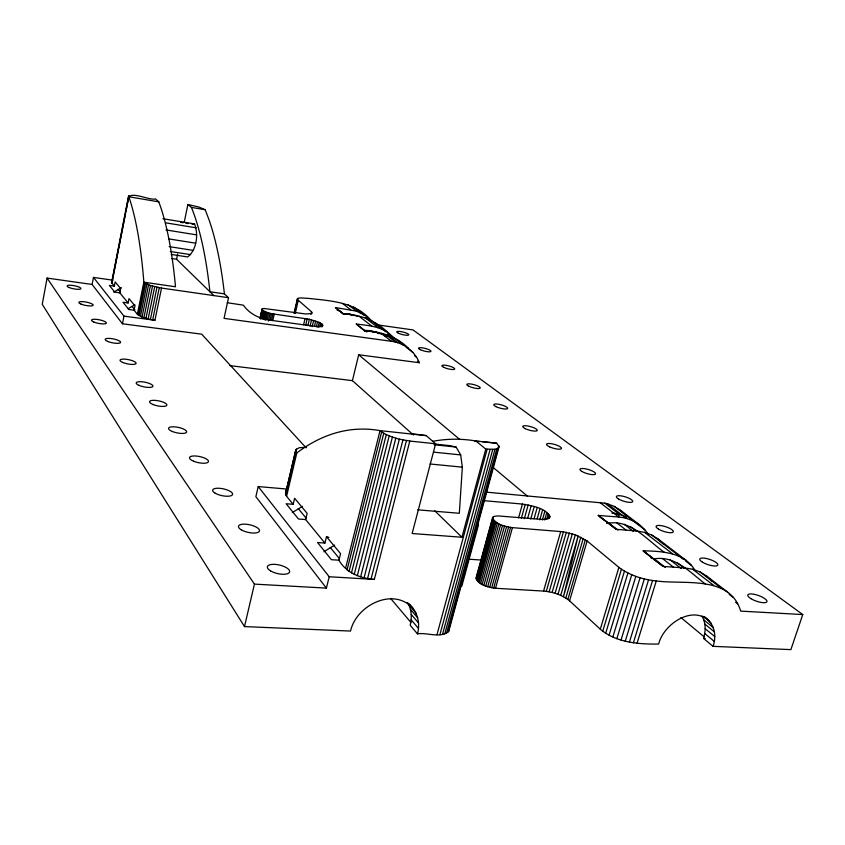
<?xml version="1.0" encoding="UTF-8"?>
<svg xmlns="http://www.w3.org/2000/svg" width="845" height="845" viewBox="0 0 845 845"><rect width="100%" height="100%" fill="white"/><g stroke="black" fill="none" stroke-linecap="round" stroke-linejoin="round"><path stroke-width="1.27" d="M482.125 441.66L496.649 443.213L499.089 446.635L448.811 631.109C440.731 638.883 427.084 632.144 417.462 633.877L410.184 625.247C412.054 617.706 411.726 609.171 407.385 602.517M417.462 633.877C420.483 623.367 417.483 611.558 409.329 604.143M485.738 492.086L604.83 503.176L618.889 513.982L618.772 517.034C630.75 518.101 642.348 524.47 648.537 534.959M161.532 288.082L150.452 285.494L143.84 282.177L175.496 286.772A299.637 75.649 -84 0 0 160.645 207.078L158.818 201.849L155.522 198.966C149.649 200.518 133.605 191.995 128.852 196.758A302.14 70.98 -84 0 1 143.84 282.177L137.365 314.255L142.055 317.033L148.129 318.956L154.931 320.266L161.532 288.082L228.53 297.704L224.041 318.364L391.467 341.296C403.72 342.869 414.715 351.266 419.373 362.727L358.692 354.773L352.407 380.651L413.448 434.995M434.182 444.005L449.899 445.653L456.089 447.058L460.673 454.906L462.352 467.169L459.331 513.285L417.694 509.831M137.365 314.255L134.049 310.21L134.946 305.784L128.989 298.612L128.123 302.975L119.821 292.845L120.666 288.567L115.152 281.924L114.318 286.138L111.582 282.621L112.005 281.755M713.064 646.34L703.547 638.419C705.828 631.141 705.966 622.797 701.973 616.068C714.11 621.54 717.162 634.722 713.064 646.34L790.888 649.625L802.75 614.558L413.025 329.92L376.627 324.765M171.271 254.419L187.674 256.954C196.938 249.634 198.554 234.424 194.561 223.936L162.895 218.718M328.874 537.42L326.476 536.659L324.913 543.06L305.658 519.569L307.147 513.359L294.609 498.244L293.162 504.317L286.582 496.3L285.504 493.934L295.845 449.783L299.172 447.744L306.006 447.248M285.504 493.934L295.845 449.783M306.196 447.892L201.68 334.176L122.451 323.783L92.116 284.459L47.088 278.079L42.25 304.306L244.501 626.589L350.548 631.057C356.136 605.242 393.907 586.303 413.374 608.822M92.116 284.459L93.468 277.403L113.008 280.213M111.582 282.621L128.546 195.977M112.258 280.477L125.377 213.679M125.873 211.113L128.905 195.702M111.878 283.159L128.852 196.758L158.818 201.849M122.451 323.783L123.972 316.136L93.468 277.403M138.073 314.921L144.548 282.8M139.098 315.618L145.593 283.466M140.439 316.326L146.956 284.142M142.055 317.033L148.583 284.828M143.914 317.72L150.452 285.494M145.953 318.364L152.501 286.138M148.129 318.956L154.698 286.73M150.389 319.484L156.969 287.258M152.681 319.917L159.272 287.712M213.901 295.602L176.573 259.246L177.63 254.155M184.21 222.319L187.896 204.501L198.881 207.036L205.187 209.729L209.254 220.408A295.666 82.683 -84.2 0 1 224.421 293.87L228.53 297.704M260.038 318.142L262.13 308.985L263.714 308.457L305.541 313.949L311.773 313.601L312.27 312.808L311.488 311.752L297.239 299.362L297.926 298.401L300.176 297.894L308.298 298.37C330.575 300.831 355.523 301.866 371.113 320.456M260.154 318.491L262.13 308.985M260.471 317.593L262.457 308.742M260.767 317.614L262.14 309.619M260.957 319.315L262.943 310.432L262.468 309.999M261.77 318.47L263.482 310.844L262.943 310.432M262.51 318.903L264.221 311.277L263.482 310.844M263.429 319.347L265.14 311.71L264.221 311.277M264.496 319.79L266.207 312.154L265.14 311.71M265.7 320.213L267.411 312.576L266.207 312.154M267.284 319.347L268.721 312.977L267.411 312.576M268.372 320.994L270.094 313.347L268.721 312.977M270.062 320.044L271.488 313.675L309.354 319.273L319.209 322.399L322.463 324.427L322.948 325.536L320.973 326.54L316.22 326.529L271.583 320.403C260.566 319.167 250.025 314.509 243.36 305.172L227.242 302.721M271.456 320.318L272.893 313.949M272.819 320.53L274.255 314.171M294.018 313.379L297.377 298.834M294.578 312.756L297.514 299.996M295.011 311.097L297.926 298.401M295.254 313.474L298.19 300.693M258.2 486.572L255.866 496.702L326.392 588.109L329.212 576.744L258.2 486.572L286.93 489.044M303.598 324.797L305.066 318.502M305.721 325.135L307.179 318.84M307.897 325.568L309.354 319.273M310.907 314.287L311.488 311.752M310.083 326.086L311.541 319.79M312.206 326.677L313.675 320.382M314.53 326.054L315.703 321.026M244.501 626.589L254.429 584.117L47.088 278.079M316.389 326.74L317.562 321.702M318.026 327.448L319.209 322.399M319.716 326.888L320.604 323.107M321.1 326.307L321.702 323.783M321.871 326.952L322.463 324.427M290.236 475.524L285.695 492.888M290.838 472.999L294.409 457.81M295.011 455.286L296.5 448.959M285.8 495.075L296.003 451.811L295.676 450.744M286.582 496.3L296.806 452.952L296.003 451.811M483.16 500.61L522.432 504.064C531.896 505.891 545.49 507.475 549.979 517.013L547.127 519.105L542.986 519.506L497.737 515.904L493.881 516.443L492.498 518.048C496.216 524.851 505.352 526.551 512.45 527.65L563.467 531.79L575.329 534.8L587.148 540.98L618.899 567.386C629.673 575.392 643.024 579.607 656.28 580.948C684.112 584.835 729.837 574.864 740.706 611.115L802.75 614.558M711.553 623.832C695.403 602.791 663.758 623.177 658.625 644.048C638.598 644.323 616.322 642.696 600.288 629.198L569.572 600.837C562.284 594.859 552.831 591.944 543.557 591.077L495.529 588.268C489.065 587.402 475.936 584.877 476.622 576.871M432.682 441.343A621.36 272.301 84.6 0 1 475.883 440.984L485.769 449.096L461.94 537.251L412.149 533.512L435.597 443.783L409.793 441.058L374.335 579.416C360.53 578.434 346.091 572.868 338.961 560.193L340.577 553.655L326.476 536.659M345.573 568.262L380.039 430.633L426.239 435.619L435.597 443.783M347.084 569.815L381.655 431.932L380.039 430.633A644.376 248.504 86.4 0 0 296.806 452.952M349.07 571.368L383.767 433.253L381.655 431.932M351.488 572.878L386.302 434.583L383.767 433.253M354.266 574.304L389.196 435.862L386.302 434.583M357.35 575.625L392.397 437.076L389.196 435.862M360.657 576.786L395.809 438.185L392.397 437.076M364.1 577.769L399.347 439.157L409.793 441.058M367.586 578.55L402.917 439.981M371.029 579.1L406.434 440.615M499.089 446.635L498.064 448.315L494.969 449.286L485.769 449.096M448.811 631.109L449.16 629.81M436.971 634.701L487.142 449.244M439.896 634.701L490.1 449.466M442.505 634.447L492.73 449.487M444.755 633.94L494.969 449.286M446.582 633.201L496.765 448.896M447.945 632.25L498.793 445.59M461.761 586.282L478.481 524.946M475.967 578.202L492.656 517.415M476.105 578.994L493.121 516.876M476.548 579.85L493.142 519.548M477.309 580.737L493.924 520.372M478.291 581.74L494.938 521.302M479.326 582.659L496.015 522.157M480.625 583.568L497.346 523.013M482.146 584.455L498.899 523.858M483.868 585.3L500.652 524.66M485.727 586.071L502.543 525.4M487.692 586.747L504.528 526.065M489.699 587.317L506.567 526.636M491.716 587.771L508.605 527.1M493.67 588.088L510.581 527.438M495.529 588.268L512.45 527.65M518.576 517.858L522.432 504.064M521.365 518.175L525.231 504.402M524.312 518.703L528.178 504.93M527.692 518.165L531.22 505.637M530.723 519.041L534.262 506.514M534.04 518.798L537.219 507.528M537.188 518.682L540.029 508.648M539.765 519.897L542.617 509.862M542.395 519.918L544.888 511.119M544.666 519.95L546.81 512.397M546.884 518.703L548.32 513.654M548.289 518.661L549.366 514.869M549.208 518.524L549.926 515.999M543.557 591.077L560.742 531.484M546.271 591.342L563.467 531.79M549.134 591.806L566.351 532.297M552.091 592.472L569.34 532.973M555.07 593.317L572.35 533.818M557.996 594.32L575.329 534.8M580.853 537.103L563.425 596.718L578.181 535.899L560.7 595.419M565.801 598.049L583.272 538.371M567.861 599.432L585.395 539.67M569.572 600.837L587.148 540.98M600.288 629.198L618.899 567.386M602.738 631.215L621.424 569.266M605.696 633.222L624.455 571.157M609.097 635.155L627.93 572.984M612.847 636.972L631.754 574.727M616.861 638.63L635.841 576.332M621.022 640.077L640.066 577.748M625.237 641.281L644.334 578.952M629.388 642.2L648.537 579.902M633.37 642.834L652.551 580.568M637.077 643.14L656.28 580.948M323.92 551.753L334.652 545.099M292.286 512.598L302.457 506.377M128.186 308.657L134.925 304.844M113.684 292.095L121.49 287.722M650.544 557.605L652.762 558.672L643.415 550.824C661.857 551.215 685.063 552.324 695.129 570.724M598.017 515.418L618.772 517.034L599.887 502.437M392.988 337.187C383.862 326.645 369.18 325.568 356.305 324.058L365.262 331.124C381.359 331.567 396.918 336.68 408.431 348.298M366.846 316.537L356.527 311.129L335.423 307.559L343.757 314.139C360.847 314.308 376.521 321.153 388.615 333.162M606.678 523.52C630.454 518.439 647.291 540.473 664.508 552.408M192.026 224.21L194.561 223.936M705.543 584.127C690.513 572.847 675.261 555.408 654.315 558.83L665.247 567.46M703.547 638.419L705.311 638.503M381.845 334.24L370.976 330.68L364.839 330.384L366.846 331.969M343.735 313.727L349.693 314.044L357.266 316.241M254.429 584.117L326.392 588.109M329.212 576.744L374.335 579.416M338.961 560.193L331.43 559.707L317.54 542.543L324.913 543.06M468.542 559.189L481.555 560.066M653.798 559.453L663.167 566.425L684.577 567.914L692.615 569.213L699.966 571.907L706.452 575.92L727.703 592.155M305.658 519.569L298.496 519.02L286.128 503.747L293.162 504.317M607.206 522.231L599.042 516.179L616.185 529.319L636.834 531.009L644.608 532.35L651.727 535.022L658.033 538.941L686.108 560.383M618.889 513.982C598.535 511.098 629.757 515.08 626.43 518.386L607.439 503.8L604.83 503.176M429.978 463.979L462.352 467.169M433.58 452.138L460.673 454.906M434.277 444.766L456.089 447.058M475.883 440.984L496.649 443.213M229.766 365.61L352.407 380.651M123.972 316.136L154.931 320.266M134.049 310.21L128.873 309.502L123.011 302.267L128.123 302.975M426.239 435.619L418.275 434.531A633.296 260.344 85.5 0 0 411.716 434.055M397.594 342.658L387.232 334.704L387.739 336.109L383.778 335.338L387.739 336.109L395.481 342.067M119.821 292.845L114.804 292.138L109.385 285.43L114.318 286.138M224.421 293.87L209.909 291.757A296.827 80.613 -84.1 0 0 191.414 207.395L187.896 204.501M171.429 258.464L176.573 259.246M170.352 251.504L190.643 254.641M169.18 246.624L193.368 250.416M168.778 238.913L195.554 243.17M166.021 229.946L196.61 234.878M165.726 222.837L196.241 227.833M180.682 222.341L183.207 222.753M185.731 223.175L188.245 223.587M191.414 207.395L205.187 209.729M270.094 313.347L271.488 313.675M395.809 438.185L399.347 439.157M607.439 503.8L614.368 506.451L620.536 510.295L639.697 524.935M337.06 310.041L339.257 310.897M387.739 336.109L381.19 333.342L391.467 341.296M643.003 550.972L653.185 558.534M353.559 306.978L361.945 313.4M364.512 315.407L358.407 310.083M366.403 316.854L385.911 331.779M387.929 333.321L403.297 345.013M406.181 347.284L412.888 352.418M614.368 506.451L633.465 521.048M634.88 522.21L644.999 529.952M651.727 535.022L679.697 556.411M681.112 557.573L683.193 559.168M685.284 560.763L691.537 565.548M699.966 571.907L721.144 588.109M729.161 594.331L733.217 597.436M348.193 304.728L356.527 311.129M365.103 317.709L378.032 327.638M414.641 355.787L416.564 357.266M644.608 532.35L672.44 553.728M692.615 569.213L713.698 585.405M735.562 602.253L737.59 603.805M417.451 361.237L419.373 362.727M342.447 303.387L350.717 309.777M359.22 316.357L372.053 326.276M630.824 526.9L635.873 530.808M676.877 562.538L683.943 568.009M376.69 332.011L378.729 333.595M624.318 524.333L633.37 531.368M670.169 559.95L681.218 568.537M349.693 314.044L351.583 315.512M370.976 330.68L373.004 332.265M616.987 523.002L625.997 530.037M662.586 558.64L673.581 567.238M609.023 523.087L617.97 530.142M335.423 307.559L343.757 314.139M356.305 324.058L365.262 331.124M598.418 515.281L616.185 529.319M643.415 550.824L663.167 566.425M703.959 616.438L705.871 617.991M704.244 616.713L709.029 620.579M703.8 619.86L713.381 627.645M704.878 624.117L714.458 631.923M705.205 628.712L714.764 636.56M704.751 633.518L714.3 641.408M680.933 617.568L704.17 636.866M358.692 354.773L459.828 439.506M493.205 467.475L527.597 496.29M360.752 327.564L364.955 331.208M339.553 310.823L343.461 314.224M397.942 340.281L402.347 344.359M375.539 323.17L378.982 326.339M620.536 510.295L625.775 515.249M658.033 538.941L663.388 544.022M706.452 575.92L711.923 581.138M434.763 510.792L461.94 537.251M682.844 566.467L684.461 568.115M408.346 603.319L409.962 605.189M408.684 604.629L415.983 613.079M410.416 609.361L417.726 617.853M411.261 614.473L418.56 622.997M411.177 619.818L418.465 628.395M390.622 598.461L410.892 622.406M117.994 289.296L120.37 292.19M131.915 306.228L134.904 309.861M298.222 508.51L306.08 518.08M330.184 547.391L339.331 558.513M474.953 441.417A616.48 277.107 84.2 0 1 479.696 441.491M69.237 287.553A7.077 1.574 11 0 0 80.793 288.905A7.077 1.574 11 0 0 72.089 285.378A7.077 1.574 11 0 0 69.237 287.553M81.078 304.137A7.33 1.701 11 0 0 93.013 305.467A7.33 1.701 11 0 0 83.93 301.739A7.33 1.701 11 0 0 81.078 304.137M525.241 428.637A7.542 1.87 15.5 0 0 537.166 430.633A7.542 1.87 15.5 0 0 527.65 425.964A7.542 1.87 15.5 0 0 525.241 428.637M93.848 322.04A7.605 1.848 11.1 0 0 106.206 323.35A7.605 1.848 11.1 0 0 96.7 319.389A7.605 1.848 11.1 0 0 93.848 322.04M702.459 562.178A9.538 2.767 18.4 0 0 717.606 565.379A9.538 2.767 18.4 0 0 706.314 558.471A9.538 2.767 18.4 0 0 702.459 562.178M241.258 529.804A10.774 3.887 12.5 0 0 259.077 531.695A10.774 3.887 12.5 0 0 246.634 524.27A10.774 3.887 12.5 0 0 241.258 529.804M549.672 446.878A7.785 1.986 15.9 0 0 561.481 448.494A7.785 1.986 15.9 0 0 550.855 443.636A7.785 1.986 15.9 0 0 549.672 446.878M270.495 570.84A11.408 4.373 13.1 0 0 289.243 572.646A11.408 4.373 13.1 0 0 275.797 564.428A11.408 4.373 13.1 0 0 270.495 570.84M215.179 493.205A10.214 3.475 12.1 0 0 232.153 495.138A10.214 3.475 12.1 0 0 220.587 488.389A10.214 3.475 12.1 0 0 215.179 493.205M750.909 598.64A10.129 3.021 19.3 0 0 766.774 601.946A10.129 3.021 19.3 0 0 754.458 594.362A10.129 3.021 19.3 0 0 750.909 598.64M139.055 385.383A8.566 2.387 11.3 0 0 152.829 386.545A8.566 2.387 11.3 0 0 141.833 381.76A8.566 2.387 11.3 0 0 139.055 385.383M107.674 341.412A7.901 2.007 11.1 0 0 120.465 342.69A7.901 2.007 11.1 0 0 110.515 338.486A7.901 2.007 11.1 0 0 107.674 341.412M122.694 362.452A8.218 2.186 11.2 0 0 135.96 363.677A8.218 2.186 11.2 0 0 125.514 359.199A8.218 2.186 11.2 0 0 122.694 362.452M618.487 498.994A8.556 2.334 16.9 0 0 632.377 501.972A8.556 2.334 16.9 0 0 622.754 496.173A8.556 2.334 16.9 0 0 618.487 498.994M658.519 529.118A9.01 2.535 17.6 0 0 673.011 532.202A9.01 2.535 17.6 0 0 662.607 525.886A9.01 2.535 17.6 0 0 658.519 529.118M581.867 471.436A8.154 2.155 16.4 0 0 595.197 474.309A8.154 2.155 16.4 0 0 586.261 468.964A8.154 2.155 16.4 0 0 581.867 471.436M193.642 461.243A9.707 3.126 11.8 0 0 208.483 461.602A9.707 3.126 11.8 0 0 194.804 455.962A9.707 3.126 11.8 0 0 193.642 461.243M172.401 431.52A9.263 2.82 11.6 0 0 186.66 432.048A9.263 2.82 11.6 0 0 173.753 426.809A9.263 2.82 11.6 0 0 172.401 431.52M153.146 404.565A8.851 2.567 11.4 0 0 166.856 405.22A8.851 2.567 11.4 0 0 154.624 400.34A8.851 2.567 11.4 0 0 153.146 404.565M420.292 349.693A6.464 1.405 14.2 0 0 430.813 351.583A6.464 1.405 14.2 0 0 423.144 347.96A6.464 1.405 14.2 0 0 420.292 349.693M398.396 333.226A6.253 1.32 14 0 0 408.61 335.085A6.253 1.32 14 0 0 401.312 331.662A6.253 1.32 14 0 0 398.396 333.226M443.752 367.332A6.697 1.51 14.5 0 0 454.578 369.254A6.697 1.51 14.5 0 0 446.519 365.41A6.697 1.51 14.5 0 0 443.752 367.332M468.922 386.271A6.961 1.616 14.8 0 0 480.097 388.214A6.961 1.616 14.8 0 0 471.594 384.116A6.961 1.616 14.8 0 0 468.922 386.271M496.004 406.646A7.235 1.743 15.1 0 0 507.539 408.621A7.235 1.743 15.1 0 0 498.561 404.248A7.235 1.743 15.1 0 0 496.004 406.646"/></g></svg>
